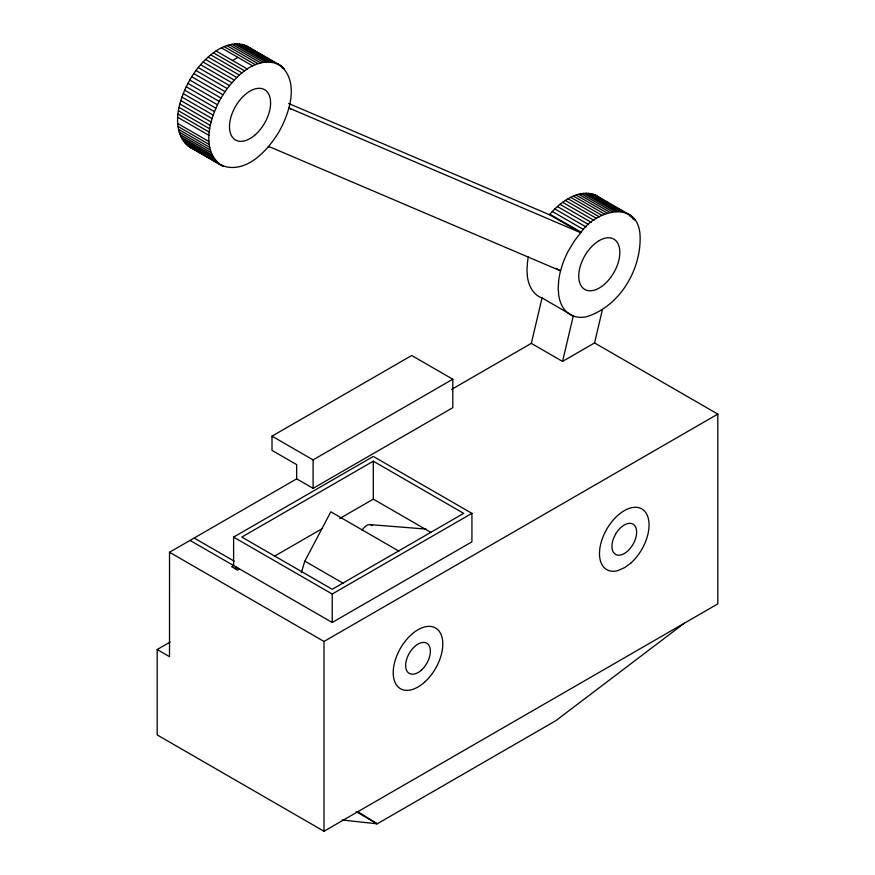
<?xml version="1.0" encoding="UTF-8"?>
<svg xmlns="http://www.w3.org/2000/svg" width="875" height="875" viewBox="0 0 875 875"><rect width="100%" height="100%" fill="white"/><g stroke="black" fill="none" stroke-linecap="round" stroke-linejoin="round"><path stroke-width="1.31" d="M170.155 642.042L157.183 649.523L157.183 734.934L324.002 831.25L717.817 603.881L717.817 414.094L594.552 342.934L562.559 361.408L531.322 343.372L451.598 389.408M296.658 478.855L313.097 488.348L452.802 407.695L452.802 379.225L411.709 355.502L272.005 436.155L272.005 450.395L296.658 464.625L296.658 478.855L169.531 552.256L169.509 656.644L157.183 649.523M251.409 49.088C229.042 33.141 203.109 58.297 191.723 76.759C179.659 96.545 167.956 129.927 189.755 147.12L220.981 165.145C245.361 175.23 267.794 150.609 279.092 131.6C289.909 112.306 300.037 80.5 279.092 64.498C254.767 54.37 232.291 79.034 220.981 98.044C210.164 117.348 200.047 149.144 220.981 165.145M531.322 343.372L542.041 297.959L540.98 297.566A58.111 33.545 -60 0 1 527.33 275.964L527.373 274.378A29.05 16.778 -60 0 1 527.373 265.114L527.33 263.583A58.111 33.545 -60 0 1 528.38 256.889M562.559 361.408L573.267 315.984L542.041 297.959M594.552 342.934L602.372 309.805M301.295 572.764L304.828 561.137L330.827 511.82L398.923 551.13M288.564 103.469L549.456 214.714C560.809 201.359 581.372 186.047 598.959 197.138M581.12 232.225L574.284 241.084L568.4 250.83A58.111 33.545 -60 0 0 561.334 268.045L560.383 271.491A58.111 33.545 -60 0 0 558.556 281.608L558.6 283.15A29.05 16.778 -60 0 0 558.6 292.403L558.556 293.989A58.111 33.545 -60 0 0 572.206 315.591L574.284 316.367A58.111 33.545 -60 0 0 586.086 316.838L589.466 315.755C621.261 304.106 641.856 267.827 640.03 234.566C637.175 198.647 594.847 211.061 581.12 232.225L549.894 214.189M684.348 623.208L555.745 720.738L377.191 823.823L342.256 820.006M234.598 568.4L236.556 567.262L332.216 622.486L471.92 541.833L471.92 513.363L373.308 456.433L233.603 537.108L233.603 565.578L231.656 566.705L237.541 570.095L239.498 568.969M235.758 569.067L237.716 567.941M232.564 60.495L237.934 57.389M272.005 436.155L313.097 459.878L452.802 379.225M373.308 461.18L241.817 537.086L332.216 589.28L463.695 513.363L373.308 461.18L373.308 499.133L430.828 532.35M274.783 556.019L321.858 528.839M339.719 518.525L373.308 499.133M233.603 537.108L332.216 594.027L471.92 513.363M324.002 831.25L324.002 641.462L717.817 414.094M370.267 524.639L426.081 529.08M268.209 146.88L270.922 147.35L560.558 270.856L555.931 268.188M288.63 107.855L580.683 232.739L549.456 214.714M189.755 147.12L191.723 148.105M236.556 567.262L190.05 540.433M595.164 194.939L630.186 215.162M593.086 194.173L624.312 212.198M624.958 212.57L631.892 216.573M590.898 193.627L622.125 211.652M629.989 216.191L633.456 218.192M588.612 193.298L619.839 211.334M632.57 218.673L634.878 220.008M586.239 193.211L617.466 211.236M583.789 193.342L615.016 211.367M581.273 193.703L612.5 211.728M578.703 194.283L609.93 212.308M576.078 195.092L607.316 213.117M573.431 196.12L604.658 214.145M570.752 197.356L601.978 215.381M568.072 198.811L599.298 216.836M565.381 200.463L596.608 218.487M562.702 202.311L593.928 220.336M560.055 204.345L591.281 222.37M557.43 206.566L588.656 224.591M554.859 208.95L586.086 226.975M552.344 211.498L583.57 229.523M245.908 45.478L280.93 65.702M243.83 44.713L275.056 62.737M276.85 63.777L282.636 67.123M241.642 44.166L272.869 62.191M281.892 67.408L284.2 68.742M239.356 43.848L270.583 61.873M236.983 43.75L268.209 61.775M234.533 43.881L265.759 61.906M232.017 44.242L263.244 62.267M229.447 44.822L260.673 62.858M226.833 45.631L258.059 63.667M224.175 46.659L255.402 64.684M221.495 47.895L252.722 65.931M216.125 51.002L247.352 69.027M213.445 52.85L244.672 70.886M210.798 54.884L242.025 72.92M208.173 57.105L239.4 75.13M205.603 59.489L236.83 77.525M203.088 62.038L234.314 80.073M200.637 64.739L231.864 82.764M198.264 67.572L229.491 85.597M195.989 70.525L227.216 88.55M193.802 73.598L225.028 91.623M191.723 76.759L222.95 94.795M189.755 80.019L220.981 98.044M187.917 83.344L219.144 101.38M186.211 86.734L217.438 104.759M184.647 90.158L215.873 108.194M183.225 93.614L214.452 111.65M181.956 97.081L213.183 115.117M180.852 100.559L212.078 118.584M179.9 104.005L211.127 122.041M179.123 107.428L210.35 125.453M178.511 110.808L209.737 128.833M178.073 114.122L209.3 132.147M177.811 117.359L209.037 135.395M177.811 123.572L209.037 141.597M178.073 126.503L209.3 144.539M178.511 129.314L209.737 147.35M179.123 131.994L210.35 150.019M179.9 134.509L211.127 152.534M180.852 136.872L212.078 154.897M181.956 139.059L213.183 157.084M183.225 141.061L214.452 159.086M184.647 142.877L215.873 160.912M186.211 144.495L219.242 163.57M221.561 164.905L223.869 166.239M187.917 145.917L222.95 166.141M304.828 561.137L343.58 583.505M194.163 538.038L234.183 561.148M169.531 552.256L324.002 641.462M356.147 811.672L377.191 823.823L357.875 811.694M288.947 107.614L290.938 109.189M332.216 594.027L332.216 622.486M313.097 459.878L313.097 488.348M362.053 530.25A9.592 5.534 -60 0 1 372.181 525.634M615.53 534.231L613.572 538.322A17.478 10.095 -60 0 0 613.572 552.595L615.53 554.411A17.478 10.095 -60 0 0 634.977 540.236A17.478 10.095 -60 0 0 627.473 523.644L624.269 525A17.478 10.095 -60 0 0 615.53 534.231M421.203 670.305C417.637 673.662 410.933 676.419 407.302 671.683A17.478 10.095 -60 0 1 412.781 648.441A17.478 10.095 -60 0 1 429.625 646.778A17.478 10.095 -60 0 1 421.203 670.305M630.689 563.227L624.783 567.536L617.859 570.631A35.066 20.245 -60 0 1 603.969 534.581A35.066 20.245 -60 0 1 644.58 511.131A35.066 20.245 -60 0 1 630.689 563.227M599.298 240.559L597.953 241.38A29.05 16.778 -60 0 0 578.791 277.67L578.922 279.136A29.05 16.778 -60 0 0 580.311 284.32L580.869 285.414A29.05 16.778 -60 0 0 592.692 290.555L593.983 290.259A29.05 16.778 -60 0 0 619.664 255.62A29.05 16.778 -60 0 0 599.298 240.559M255.358 134.673A29.05 16.778 -60 0 0 264.567 89.666A29.05 16.778 -60 0 0 230.191 120.138A29.05 16.778 -60 0 0 255.358 134.673M424.419 682.314A35.066 20.245 -60 0 0 435.542 627.998A35.066 20.245 -60 0 0 394.056 664.77A35.066 20.245 -60 0 0 424.419 682.314"/></g></svg>
